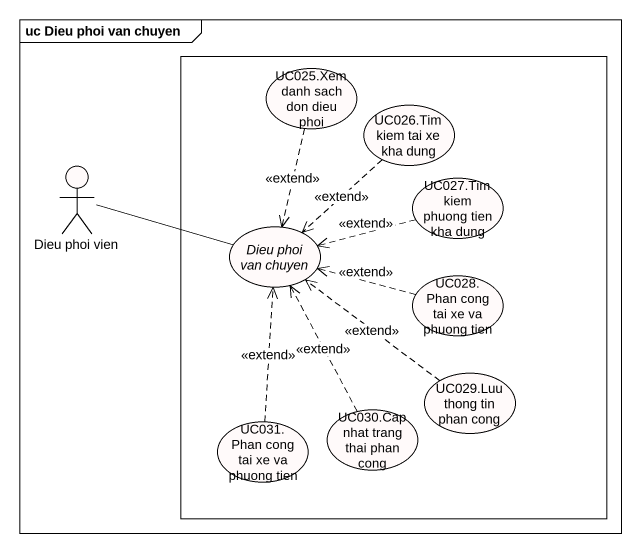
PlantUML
@startuml
mainframe uc Dieu phoi van chuyen
rectangle " " as rectangle1 {
  usecase "UC025.Xem danh sach don dieu phoi" as UC025_Xem_danh_sach_don #FFFAFA
  usecase "UC026.Tim kiem tai xe kha dung" as UC026_Tim_kiem_tai_xe_kha #FFFAFA
  usecase "UC027.Tim kiem phuong tien kha dung" as UC027_Tim_kiem_phuong_tien #FFFAFA
  usecase "Dieu phoi van chuyen" as Dieu_phoi_van_chuyen #FFFAFA
  usecase "UC028.Phan cong tai xe va phuong tien" as UC028_Phan_cong_tai_xe_va #FFFAFA
  usecase "UC029.Luu thong tin phan cong" as UC029_Luu_thong_tin_phan #FFFAFA
  usecase "UC031.Phan cong tai xe va phuong tien" as UC031_Phan_cong_tai_xe_va #FFFAFA
  usecase "UC030.Cap nhat trang thai phan cong" as UC030_Cap_nhat_trang_thai #FFFAFA
}
actor "Dieu phoi vien" as Dieu_phoi_vien #FFFAFA
UC025_Xem_danh_sach_don ..> Dieu_phoi_van_chuyen : <<extend>>
UC026_Tim_kiem_tai_xe_kha ..> Dieu_phoi_van_chuyen : <<extend>>
Dieu_phoi_vien -right- Dieu_phoi_van_chuyen
UC027_Tim_kiem_phuong_tien .left.> Dieu_phoi_van_chuyen : <<extend>>
UC028_Phan_cong_tai_xe_va .left.> Dieu_phoi_van_chuyen : <<extend>>
UC029_Luu_thong_tin_phan .up.> Dieu_phoi_van_chuyen : <<extend>>
UC031_Phan_cong_tai_xe_va .up.> Dieu_phoi_van_chuyen : <<extend>>
UC030_Cap_nhat_trang_thai .up.> Dieu_phoi_van_chuyen : <<extend>>
@enduml
